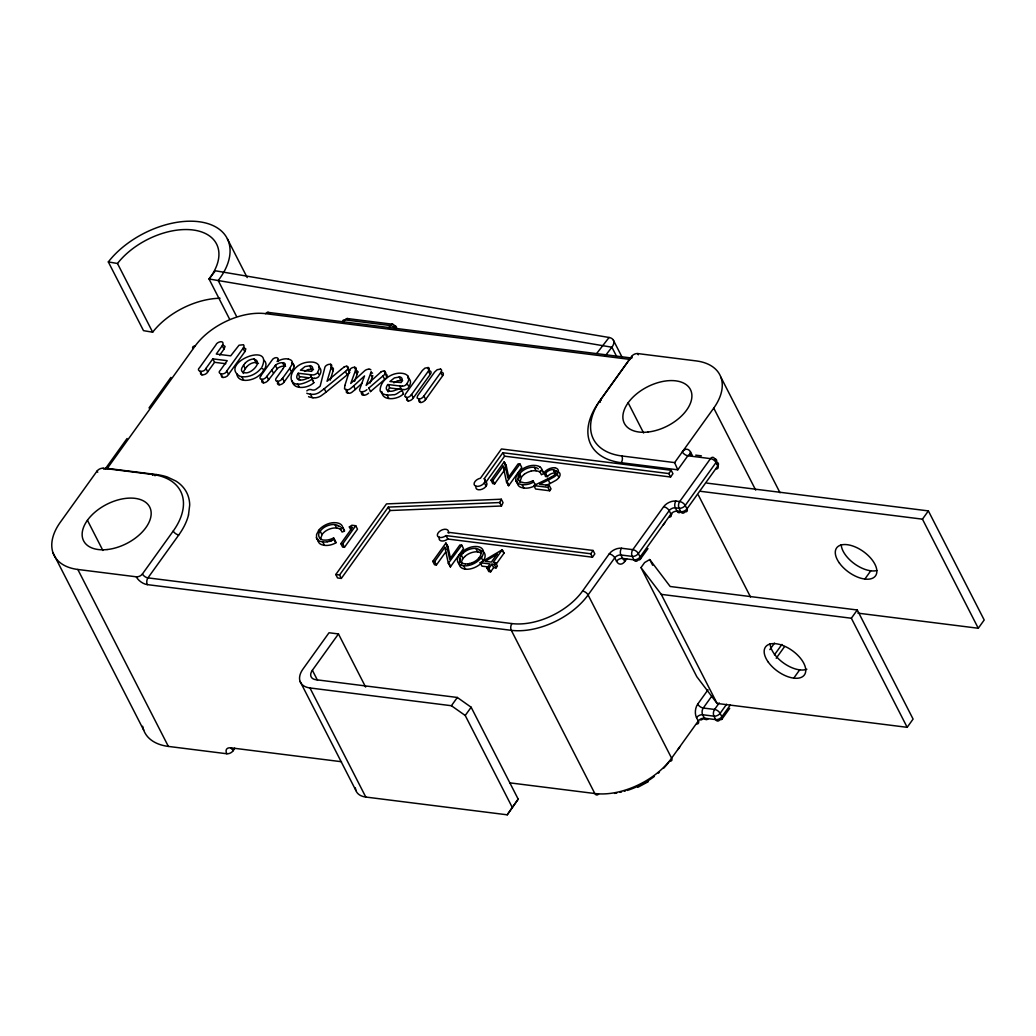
<?xml version="1.0" encoding="UTF-8"?>
<svg xmlns="http://www.w3.org/2000/svg" width="1036" height="1036" viewBox="0 0 1036 1036"><rect width="100%" height="100%" fill="white"/><g stroke="black" fill="none" stroke-linecap="round" stroke-linejoin="round"><path stroke-width="1.5" d="M292.333 362.911L294.094 366.291M236.726 373.685C237.943 383.877 253.198 380.639 258.754 375.718C261.253 373.918 266.679 368.661 261.033 368.324C259.298 370.525 257.135 372.39 254.726 373.815C250.388 376.405 245.053 377.557 240.08 376.379C218.13 363.506 274.126 340.637 261.901 367.158M318.065 539.264L318.259 541.336A11.525 6.825 -27.1 0 0 318.453 541.867L318.648 542.255A11.875 7.032 -27.1 0 0 319.062 542.89L319.36 543.214A12.16 7.2 -27.1 0 0 320.137 543.887L320.241 543.952A12.717 7.537 -27.1 0 0 320.707 544.224L321.212 544.483A11.966 7.084 -27.1 0 0 321.782 544.703L323.569 545.182A13.364 7.912 -27.1 0 0 323.97 545.247L325.006 545.376A13.869 8.21 -27.1 0 0 325.628 545.415L326.262 545.441A14.193 8.405 -27.1 0 0 328.567 545.299L328.943 545.247A13.274 7.861 -27.1 0 0 330.911 544.832L331.378 544.703A12.833 7.589 -27.1 0 0 333.152 544.107L333.605 543.926A13.131 7.77 -27.1 0 0 335.69 542.942L333.618 537.917L336.221 542.644M292.152 380.73C293.175 390.507 308.832 388.241 313.908 382.556M294.056 366.848L294.017 367.081A6.281 3.717 -27.1 0 1 293.926 367.508L291.621 371.6M292.281 363.481L292.256 363.675A6.281 3.717 -27.1 0 1 292.165 364.076L289.86 368.168M517.482 481.623L517.637 484.058A11.525 6.825 -27.1 0 0 517.832 484.589L518.013 484.977A11.875 7.032 -27.1 0 0 518.44 485.612L518.725 485.936A12.16 7.2 -27.1 0 0 519.515 486.609L519.606 486.674A12.717 7.537 -27.1 0 0 520.085 486.946L520.59 487.205A11.966 7.084 -27.1 0 0 521.16 487.425L522.947 487.904A13.364 7.912 -27.1 0 0 523.348 487.969L524.384 488.098A13.869 8.21 -27.1 0 0 525.006 488.137L525.64 488.163A14.193 8.405 -27.1 0 0 527.946 488.021L528.308 487.969A13.274 7.861 -27.1 0 0 530.29 487.555L530.756 487.425A12.833 7.589 -27.1 0 0 532.53 486.829L532.983 486.648A13.131 7.77 -27.1 0 0 535.068 485.651M355.957 368.777L355.387 370.797M357.718 372.144L357.07 374.449M381.766 391.491C381.883 401.748 398.394 399.624 403.431 393.797M188.487 514.97L189.705 505.011A76.625 45.364 -27.1 0 0 175.887 481.041L167.288 476.987A76.625 45.364 -27.1 0 0 156.255 474.54M371.212 371.548L370.538 373.633M346.283 390.08L346.464 392.605L349.158 393.279A3.807 2.253 -27.1 0 0 350.31 393.071L350.362 393.045A3.004 1.774 -27.1 0 0 351.45 392.553L351.554 392.489A6.98 4.131 -27.1 0 0 352.046 392.152L354.998 389.73M221.225 375.382C220.746 379.176 227.596 377.272 228.567 374.372L244.833 351.735L243.071 348.29L226.78 370.992L228.567 374.372M372.805 375.576L372.39 376.819M344.858 385.509L344.509 388.888L347.397 389.847A3.807 2.253 -27.1 0 0 348.549 389.627L348.601 389.614A3.004 1.774 -27.1 0 0 349.702 389.122L349.792 389.057A6.98 4.131 -27.1 0 0 350.285 388.72L353.237 386.298M330.484 364.18A3.807 2.253 -27.1 0 1 331.701 365.799L327.039 381.313L340.961 369.502M333.1 370.784L333.385 369.256A3.807 2.253 -27.1 0 0 332.245 367.625M330.212 380.16L333.048 370.953L331.3 367.482M344.871 385.47L349.767 369.943A5.284 3.134 -27.1 0 1 349.974 369.528L350.272 369.088A3.354 1.981 -27.1 0 1 354.195 367.353L354.765 367.391M278.244 359.647L278.257 359.621A4.312 2.551 -27.1 0 1 277.946 360.308L277.117 361.525L278.736 360.683A11.784 6.98 -27.1 0 1 286.726 358.819L288.487 359.103M284.835 365.41L284.822 365.475A9.194 5.439 -27.1 0 1 284.486 366.304L283.048 368.635M361.603 392.139L361.409 392.812A5.271 3.121 -27.1 0 0 361.357 393.356L361.357 393.486M517.845 480.199L518.22 476.534L519.8 473.633A10.632 6.294 -27.1 0 1 520.37 472.921L520.538 472.727A10.736 6.358 -27.1 0 1 522.351 471.03L522.494 470.927A10.995 6.514 -27.1 0 1 529.344 467.702L529.797 467.586A11.81 6.993 -27.1 0 1 532.776 467.262L533.19 467.262A11.008 6.514 -27.1 0 1 533.993 467.314L535.211 467.508A11.525 6.825 -27.1 0 1 536.026 467.702L536.933 468.039A11.784 6.98 -27.1 0 1 537.943 468.622L538.319 468.92M354.519 381.403L357.057 374.501L355.309 371.017L350.738 383.475L364.97 370.525A4.04 2.396 -27.1 0 1 368.971 369.243M200.557 372.442C199.339 376.444 206.669 374.954 207.666 371.924M370.046 383.087L372.209 377.324L370.448 373.892L366.135 385.418L380.678 372.248M388.422 389.95L388.617 389.484A9.596 5.685 -27.1 0 1 389.096 388.578C390.468 387.309 387.658 383.437 387.412 385.029A9.596 5.685 -27.1 0 0 386.855 386.052L386.661 386.506A8.923 5.284 -27.1 0 0 386.311 388.474A7.084 4.196 -27.1 0 0 388.927 391.09L389.419 391.168M406.721 398.355L406.682 400.09L408.313 400.79M419.062 399.818L418.971 401.605L420.616 402.344M501.45 505.995L499.689 502.551L501.295 499.222L386.48 503.897L335.793 574.514L337.542 577.958L341.323 578.425L390.054 510.528L501.45 505.995L503.043 502.654L501.295 499.222M518.298 479.111L519.541 477.039L518.104 473.18M384.952 379.228L386.441 377.881A6.371 3.768 -27.1 0 0 386.816 377.467L385.509 373.452A3.393 2.007 -27.1 0 0 385.806 372.675M385.47 373.504L384.032 371.069A3.315 1.955 -27.1 0 0 380.639 372.222M260.645 376.042L271.95 360.269C273.439 357.161 279.642 356.112 278.153 361.007M428.593 370.771L430.031 374.682L413.04 398.329M423.62 396.387L440.896 372.312M442.657 375.744L440.611 372.753M430.29 374.307L430.316 374.255A4.222 2.499 -27.1 0 0 429.888 370.849M312.134 379.15L313.804 382.711M557.303 473.879L556.798 474.553A8.236 4.882 -27.1 0 1 554.234 476.845L549.287 479.577M559.103 477.246L558.598 477.933A8.236 4.882 -27.1 0 1 555.995 480.277L551.1 482.983M318.609 366.873A13.856 8.197 -27.1 0 1 319.438 367.521L319.476 367.573A12.587 7.459 -27.1 0 1 320.072 368.246L320.292 368.583A12.432 7.369 -27.1 0 1 319.373 375.42L317.651 371.989A12.432 7.369 -27.1 0 0 318.596 365.112L318.311 364.814A12.587 7.459 -27.1 0 0 317.767 364.18L317.663 364.089A13.856 8.197 -27.1 0 0 316.226 363.092A14.595 8.638 -27.1 0 0 314.646 362.496L314.076 362.354A15.669 9.272 -27.1 0 0 313.053 362.147C286.609 359.609 281.481 397.448 312.056 379.254M406.423 384.226L407.187 383.229A12.432 7.369 -27.1 0 0 408.119 376.353L407.847 376.055M317.133 373.077A4.222 2.499 -27.1 0 1 312.678 374.954L298.238 373.245L297.811 373.905A9.596 5.685 -27.1 0 0 297.319 374.812L297.164 375.174A8.923 5.284 -27.1 0 0 296.788 377.233L296.788 377.272A7.084 4.196 -27.1 0 0 299.391 379.849L299.974 379.94M298.238 373.245L299.611 377.285A9.596 5.685 -27.1 0 0 299.08 378.244L298.886 378.71A8.923 5.284 -27.1 0 0 298.601 379.681M244.975 351.528L245.83 348.912L243.965 347.785M428.269 371.251L411.318 394.845M461.124 555.4L461.512 554.83A10.334 6.112 -27.1 0 1 463.014 553.172M555.296 473.853L554.972 474.281A6.255 3.704 -27.1 0 1 552.823 476.159L551.45 476.974M243.175 348.135L244.12 346.076L243.525 344.742L239.044 345.208L230.704 355.853L216.278 354.04L222.248 345.726L224.009 349.158L219.749 355.102M459.207 555.244L459.686 554.545A13.079 7.744 -27.1 0 1 460.398 553.677L460.606 553.444M481.585 557.148L481.144 557.769A13.869 8.21 -27.1 0 1 463.973 565.837M483.333 560.593L482.802 561.331M355.374 787.878A23.945 14.18 -27.1 0 0 365.786 797.047L507.226 814.814L518.181 799.144L471.147 707.238L457.329 697.461L315.889 679.707A11.979 7.084 -27.1 0 1 312.38 670.266L338.461 633.941L365.63 687.049M518.181 799.144L507.226 814.814M222.287 345.674C225.628 339.523 216.912 341.556 215.915 344.884L199.663 367.534C195.169 371.38 204.079 373.258 205.944 368.44M224.087 349.054L225.058 346.425L223.258 345.182M263.662 370.603C266.006 367.689 267.521 362.393 263.623 360.062M340.702 529.629L340.326 529.344A11.784 6.98 -27.1 0 0 339.316 528.761L338.409 528.425A11.525 6.825 -27.1 0 0 337.594 528.218L336.454 528.036A11.008 6.514 -27.1 0 0 335.573 527.984L335.159 527.971A11.81 6.993 -27.1 0 0 332.18 528.295L331.727 528.399A10.995 6.514 -27.1 0 0 324.851 531.623L324.734 531.753A10.736 6.358 -27.1 0 0 322.921 533.449L322.753 533.631A10.632 6.294 -27.1 0 0 322.17 534.356L320.383 539.199M464.775 556.604A10.334 6.112 -27.1 0 0 463.273 558.274L462.872 558.831A11.254 6.656 -27.1 0 0 461.732 564.141M338.94 526.197L338.565 525.899A11.784 6.98 -27.1 0 0 337.555 525.33L336.648 524.98A11.525 6.825 -27.1 0 0 335.832 524.786L334.615 524.605A11.008 6.514 -27.1 0 0 333.812 524.54L333.398 524.54A11.81 6.993 -27.1 0 0 330.419 524.863L329.966 524.967A10.995 6.514 -27.1 0 0 323.09 528.179L322.973 528.308A10.736 6.358 -27.1 0 0 321.16 530.005L321.056 530.134A10.632 6.294 -27.1 0 0 320.422 530.911C316.304 534.641 319.787 540.792 324.941 540.093A11.176 6.617 -27.1 0 0 326.068 540.106L327.156 540.015A11.292 6.682 -27.1 0 0 329.474 539.575L331.481 538.901A11.979 7.097 -27.1 0 0 332.491 538.461L333.45 537.995M524.255 474.358L524.177 474.41A10.736 6.358 -27.1 0 0 522.299 476.171L522.131 476.353A10.632 6.294 -27.1 0 0 521.548 477.078L519.8 482.258M244.859 363.429L242.048 367.586A7.848 4.649 -27.1 0 0 244.004 372.753M246.62 366.873L243.758 371.134A7.848 4.649 -27.1 0 0 243.292 373.491M517.832 473.543L515.915 477.298L515.876 480.626A11.525 6.825 -27.1 0 0 516.07 481.157L516.265 481.546A11.875 7.032 -27.1 0 0 516.679 482.18L516.977 482.504A12.16 7.2 -27.1 0 0 517.754 483.164L517.858 483.229A12.717 7.537 -27.1 0 0 518.324 483.514L518.842 483.773A11.966 7.084 -27.1 0 0 519.399 483.993L521.186 484.472A13.364 7.912 -27.1 0 0 521.587 484.537L522.623 484.667A13.869 8.21 -27.1 0 0 523.245 484.706L523.879 484.719A14.193 8.405 -27.1 0 0 526.184 484.576L526.56 484.524A13.274 7.861 -27.1 0 0 528.528 484.123L528.995 483.993A12.833 7.589 -27.1 0 0 530.769 483.398L531.222 483.203A13.131 7.77 -27.1 0 0 533.307 482.219L532.996 480.639L535.599 485.366L534.744 484.084M152.836 475.278A4.792 2.914 -82.8 0 1 152.214 474.41L103.173 468.246A4.792 2.836 -27.1 0 0 97.034 471.082L60.295 522.274A59.868 35.444 -27.1 0 0 77.817 569.463L168.363 746.412L226.832 753.755A4.792 2.836 -27.1 0 0 232.97 750.932L234.835 748.329M105.154 469.062L127.078 438.513M149.003 407.964L170.927 377.415M269.477 313.325A4.792 2.914 -82.8 0 0 265.63 313.662A55.076 32.608 -27.1 0 0 195.001 346.192L107.304 468.389A4.792 2.914 -82.8 0 1 106.928 468.842M226.742 371.043C224.89 375.835 215.98 374.022 220.409 370.189L227.234 360.683L212.807 358.87L205.983 368.389L207.705 371.872L214.569 362.315L225.796 363.714M261.745 379.448A4.235 2.512 -27.1 0 0 266.537 376.754L275.783 364.944M268.324 380.186L277.531 368.376A6.747 3.989 -27.1 0 1 283.916 366.148L284.667 366.265M282.996 368.712L276.379 377.972A4.196 2.486 -27.1 0 0 276.884 381.326M282.271 378.723L289.679 368.427L291.427 371.872L283.993 382.206A4.157 2.46 -27.1 0 1 279.267 384.861M77.817 569.463L136.273 576.806A4.792 2.836 -27.1 0 0 142.424 573.983L173.232 531.041A71.834 42.528 -27.1 0 0 152.214 474.41M188.513 514.983A76.625 45.364 -27.1 0 1 178.775 534.977L147.954 577.881A4.792 2.914 -82.8 0 0 147.332 584.628L511.305 630.328A59.868 35.444 -27.1 0 0 588.085 594.962L614.749 557.808A4.792 2.836 -27.1 0 1 620.888 554.985L632.206 556.397A4.792 2.836 -27.1 0 0 638.344 553.574L669.165 510.644A4.792 2.836 -27.1 0 1 675.304 507.808L679.072 508.287A4.792 2.836 -27.1 0 0 685.21 505.464L716.031 462.522A4.792 2.836 -27.1 0 0 714.633 458.754A4.792 2.914 -82.8 0 0 710.502 458.624L687.865 455.775A4.792 2.538 35.7 0 1 682.335 451.864A9.583 5.827 -82.8 0 1 690.598 452.136L692.359 455.568M343.227 322.416L345.053 319.865A4.792 2.914 -82.8 0 1 348.899 319.515M388.487 328.101L390.313 325.537A4.792 2.914 -82.8 0 1 394.444 325.68A4.792 2.836 -27.1 0 1 396.166 328.956M425.42 399.779L442.333 376.236M349.352 526.948L351.903 525.239L355.736 525.718L357.498 529.163L344.457 547.319L342.605 547.086L340.844 543.654L352.538 527.35L349.352 526.948L351.113 530.393M340.844 543.654L342.709 543.887L355.736 525.718M335.793 574.514L339.562 574.993L388.293 507.096L499.689 502.551M484.252 478.671L502.861 452.732L668.816 473.569L670.577 477L672.947 473.698L671.186 470.266L501.463 448.964L480.471 478.205A5.983 3.548 -27.1 0 0 474.099 484.291A5.983 3.548 -27.1 0 0 481.546 485.224A5.983 3.548 -27.1 0 0 484.252 478.671L486.001 482.103A5.983 3.548 -27.1 0 1 482.31 489.134A5.983 3.548 -27.1 0 1 476.029 486.272M486.001 482.103L504.623 456.177L670.577 477M445.7 552.046L436.402 565.009L434.537 564.775L432.776 561.344L445.817 543.175L447.966 546.658L450.466 558.313M504.882 469.606L494.638 483.864L492.773 483.631L491.025 480.199L504.053 462.03L506.203 465.514L509.026 478.619M432.776 561.344L434.641 561.577L444.884 547.306L446.05 549.598M491.025 480.199L492.877 480.432L503.12 466.161L504.286 468.453M448.316 563.286L461.771 545.182L463.532 548.614L450.492 566.783L448.316 563.286L444.884 547.306M506.552 482.141L520.007 464.037L521.768 467.469L508.741 485.638L506.552 482.141L503.12 466.161M601.165 400.323A4.792 2.538 35.7 0 0 600.815 399.339L631.623 356.397A4.792 2.836 -27.1 0 1 637.762 353.574L696.231 360.916A59.868 35.444 -27.1 0 1 713.739 408.106L755.71 490.119M691.543 455.231A4.792 2.914 -82.8 0 0 687.865 455.775L677.79 469.813L621.224 462.703A76.625 45.364 -27.1 0 1 598.795 402.292L629.603 359.362A4.792 2.914 -82.8 0 1 631.468 358.055M495.907 564.503L504.027 553.185L502.266 549.753L493.24 562.328L495.635 562.626L497.397 566.07L496.063 567.922L493.667 567.624L490.65 571.82L488.798 571.587L487.037 568.155L490.041 563.96L480.199 562.729L481.96 566.161L488.992 567.042M487.037 568.155L488.901 568.388L491.906 564.193L494.301 564.49L496.063 567.922M533.838 485.573L547.927 487.347L549.274 485.483L551.022 488.914L549.689 490.779L535.599 489.005L533.838 485.573L547.759 478.826M494.301 564.49L495.635 562.626M338.461 633.941L329.021 632.75L302.952 669.088A23.945 14.18 -27.1 0 0 309.958 687.956L451.398 705.723L457.329 697.461M512.263 807.407L465.229 715.487L471.147 707.238M593.071 550.453L448.407 532.297A5.983 3.548 -27.1 0 0 442.346 529.784A5.983 3.548 -27.1 0 0 437.671 536.298A5.983 3.548 -27.1 0 0 446.037 535.599L590.701 553.768L593.071 550.453L594.832 553.897L592.462 557.2L447.798 539.031A5.983 3.548 -27.1 0 1 441.258 540.896A5.983 3.548 -27.1 0 1 439.419 537.14M142.424 573.983A4.792 2.538 35.7 0 0 147.954 577.881L511.926 623.581A55.076 32.608 -27.1 0 0 582.556 591.051L609.22 553.897A9.583 5.672 -27.1 0 1 621.509 548.238L632.815 549.663A4.792 2.538 35.7 0 1 638.344 553.574L640.106 557.005A4.792 2.538 35.7 0 1 638.098 559.971A4.792 2.914 -82.8 0 1 633.967 559.841L622.649 558.417A4.792 2.836 -27.1 0 0 616.511 561.253L614.749 557.808A4.792 2.538 35.7 0 0 609.22 553.897M600.815 399.339A71.834 42.528 -27.1 0 0 621.833 455.969L674.63 462.6L713.739 408.106M668.816 473.569L671.186 470.266M716.316 468.958A4.792 2.538 35.7 0 0 717.793 465.967L716.031 462.522A4.792 2.538 35.7 0 0 710.502 458.624L679.681 501.553A4.792 2.914 -82.8 0 0 679.072 508.287L680.833 511.719A4.792 2.836 -27.1 0 0 686.972 508.896L685.21 505.464A4.792 2.538 35.7 0 0 679.681 501.553L675.912 501.074A9.583 5.672 -27.1 0 0 663.636 506.733L632.815 549.663A4.792 2.914 -82.8 0 0 632.206 556.397L633.967 559.841A4.792 2.836 -27.1 0 0 640.106 557.005L670.914 514.076A4.792 2.836 -27.1 0 1 677.065 511.253L680.833 511.719A4.792 2.914 -82.8 0 0 684.964 511.862A4.792 2.538 35.7 0 0 686.972 508.896L717.793 465.967A4.792 2.836 -27.1 0 0 716.381 462.185A4.792 2.914 -82.8 0 1 716.86 463.675M616.511 561.253A9.583 5.827 -82.8 0 0 624.76 561.512L626.638 558.909M663.299 524.851L665.177 522.248M640.248 559.298L647.953 548.562M640.986 567.611L644.599 562.574L649.727 559.531L670.175 586.493L857.264 609.984L913.092 719.075L907.173 727.324L717.093 703.457L696.801 676.702L640.986 567.611L661.266 594.366L717.093 703.457M696.801 724.009A4.792 2.538 35.7 0 0 698.264 721.017L696.503 717.585A9.583 5.827 -82.8 0 1 697.733 704.104L708.015 689.782M711.68 696.296L703.263 708.015A4.792 2.914 -82.8 0 0 702.654 714.749L704.402 718.194A4.792 2.914 -82.8 0 0 708.158 718.777M677.868 749.598L679.707 747.034M719.243 702.926L714.581 709.44A4.792 2.914 -82.8 0 0 713.959 716.174L715.721 719.606A4.792 2.914 -82.8 0 0 719.852 719.748A4.792 2.538 35.7 0 0 721.859 716.782L730.263 705.076M726.637 704.234L720.111 713.338A4.792 2.836 -27.1 0 1 713.959 716.174L702.654 714.749A4.792 2.836 -27.1 0 0 696.503 717.585M769.852 649.611L774.514 643.11M722.001 719.075L729.707 708.339M774.449 654.817L781.921 644.418M776.197 658.261L784.602 646.555M793.757 678.127L799.675 669.865M864.866 579.046L870.784 570.797M661.266 594.366L851.346 618.233L857.264 609.984M700.958 491.362L922.454 519.165L928.373 510.903L984.2 619.994L978.269 628.256L857.899 613.144M266.861 376.379L268.648 379.759M411.577 394.509L413.364 397.889M318.725 530.458L316.602 534.369L316.498 537.904A11.525 6.825 -27.1 0 0 316.692 538.435L316.886 538.824A11.875 7.032 -27.1 0 0 317.301 539.458L317.599 539.782A12.16 7.2 -27.1 0 0 318.376 540.442L318.479 540.507A12.717 7.537 -27.1 0 0 318.946 540.792L319.464 541.051A11.966 7.084 -27.1 0 0 320.02 541.271L321.808 541.75A13.364 7.912 -27.1 0 0 322.209 541.815L323.245 541.945A13.869 8.21 -27.1 0 0 323.867 541.983L324.501 542.009A14.193 8.405 -27.1 0 0 326.806 541.854L327.182 541.802M282.556 378.347L284.356 381.74M557.122 474.125L558.922 477.518M596.891 353.237L609.077 337.477L215.384 270.797L209.039 278.982L229.552 319.075M605.063 356.047L611.9 347.215A11.979 7.084 -27.1 0 0 609.077 337.477M539.614 466.718L539.497 466.64A13.274 7.861 -27.1 0 1 541.698 468.932L541.737 469.049A11.759 6.954 -27.1 0 1 542.035 470.072L545.674 476.21A8.793 5.206 -27.1 0 1 546.257 475.511M385.275 373.776L385.055 374.035A6.371 3.768 -27.1 0 1 384.719 374.41L368.648 388.215M554.61 467.702A8.793 5.206 -27.1 0 0 543.913 472.779L545.726 473.089A6.358 3.768 -27.1 0 1 553.224 469.502M545.415 476.534L547.487 476.534A6.358 3.768 -27.1 0 1 554.985 472.934M478.58 558.391L478.697 558.262A10.515 6.229 -27.1 0 0 479.267 557.549L479.655 557.018A10.36 6.138 -27.1 0 0 480.108 556.306L480.212 556.112A10.567 6.255 -27.1 0 0 480.898 551.942A10.865 6.436 -27.1 0 0 480.354 550.815L480.315 550.776A11.966 7.084 -27.1 0 0 479.797 550.168L479.577 549.974A12.108 7.161 -27.1 0 0 478.723 549.365L478.567 549.274A11.046 6.54 -27.1 0 0 477.298 548.756L476.961 548.666A10.399 6.151 -27.1 0 0 476.184 548.51L475.666 548.445A10.127 5.996 -27.1 0 0 474.747 548.394L474.514 548.394A10.761 6.371 -27.1 0 0 472.895 548.497L472.558 548.549A11.784 6.98 -27.1 0 0 467.301 550.194L467.223 550.245A10.813 6.397 -27.1 0 0 463.157 553.017L463.092 553.082M245.014 363.26L246.205 362.147A7.55 4.468 -27.1 0 1 253.949 359.026M246.775 366.705L247.967 365.579A7.55 4.468 -27.1 0 1 255.711 362.47M347.837 369.204L347.086 369.93M349.533 372.688L348.523 373.672M346.671 370.318L345.597 371.276M348.381 373.802L347.41 374.669M464.853 556.513L464.918 556.462A10.813 6.397 -27.1 0 1 468.984 553.677L469.062 553.638A11.784 6.98 -27.1 0 1 474.32 551.994L474.656 551.929A10.761 6.371 -27.1 0 1 476.197 551.825L476.508 551.825A10.127 5.996 -27.1 0 1 477.35 551.877L477.946 551.955A10.399 6.151 -27.1 0 1 478.723 552.11L479.059 552.201A11.046 6.54 -27.1 0 1 480.212 552.654L480.484 552.81A12.108 7.161 -27.1 0 1 481.235 553.328M353.509 386.052L364.53 375.9L359.647 389.406A5.271 3.121 -27.1 0 0 359.596 389.925L359.609 390.054M355.27 389.484L361.94 383.346M659.362 772.312L658.378 773.18M370.409 391.66L384.68 379.448L382.919 376.016M341.012 369.464L343.861 367.223M347.254 374.799L325.874 392.294M366.925 389.653L366.019 390.378A4.196 2.486 -27.1 0 1 362.043 391.686M324.113 388.863L345.402 371.445L347.164 374.877M368.609 393.149L367.689 393.874A4.196 2.486 -27.1 0 1 367.158 394.224L366.705 394.47A4.196 2.486 -27.1 0 1 363.662 395.234M323.53 389.329L319.425 392.333A8.301 4.921 -27.1 0 1 313.39 394.327L312.004 394.353M325.459 392.631L321.056 395.843A8.301 4.921 -27.1 0 1 319.412 396.71L319.088 396.853A8.405 4.973 -27.1 0 1 315.164 397.772L313.766 397.785M393.822 382.828L397.513 380.795L401.152 380.471M698.523 721.613L698.575 721.574A9.674 5.724 -27.1 0 0 697.733 722.299M318.738 387.296L320.15 386.169L324.928 367.197A4.701 2.784 -27.1 0 1 325.136 366.77L325.485 366.252A3.73 2.201 -27.1 0 1 329.565 364.309M318.402 387.555L316.045 389.238A4.027 2.383 -27.1 0 1 315.358 389.614L315.242 389.665A2.966 1.761 -27.1 0 1 313.688 390.08L312.328 389.989A4.455 2.642 -27.1 0 1 311.901 389.873L311.46 389.704A4.053 2.396 -27.1 0 0 310.994 389.575L310.528 389.523A2.978 1.761 -27.1 0 0 306.824 390.883M304.506 371.419L308.055 369.528L311.616 369.23M480.199 562.729L502.266 549.753M334.382 539.251L334.019 539.458A13.131 7.77 -27.1 0 1 327.298 541.776M551.256 477.078L548.135 478.658M637.839 787.308L648.381 781.649M532.828 480.717L531.869 481.183A11.979 7.097 -27.1 0 1 530.859 481.623L528.93 482.271A11.292 6.682 -27.1 0 1 526.534 482.737L525.524 482.828A11.176 6.617 -27.1 0 1 524.32 482.815L520.279 481.818L518.22 479.474M549.274 485.483L539.614 484.265L548.536 479.953M545.713 485.599L550.297 483.385M309.065 377.674L307.627 378.282M398.549 388.94L397.164 389.523M307.42 378.373L304.545 379.448A8.689 5.141 -27.1 0 1 300.699 380.031L300.181 379.966M397.746 389.277L394.068 390.689A8.689 5.141 -27.1 0 1 390.235 391.271L389.458 391.181M331.844 540.494L331.39 540.675A12.833 7.589 -27.1 0 1 329.616 541.271L329.15 541.401M472.338 562.69L472.261 562.729A10.748 6.358 -27.1 0 1 470.888 563.208A11.849 7.019 -27.1 0 1 465.319 563.882M342.709 527.725L344.47 531.157L342.061 532.038L340.3 528.606L342.67 527.415A11.759 6.954 -27.1 0 0 342.411 526.43L342.359 526.327A13.274 7.861 -27.1 0 0 340.235 523.996L340.002 523.853A12.782 7.563 -27.1 0 0 339.096 523.426L337.917 523.063A14.543 8.612 -27.1 0 0 336.92 522.856L335.793 522.727A13.895 8.223 -27.1 0 0 318.518 530.419M541.375 470.15L541.323 470.111A13.274 7.861 -27.1 0 1 543.46 472.377L543.499 472.481A11.759 6.954 -27.1 0 1 543.796 473.517L541.439 474.76L539.665 471.302L542.087 470.435M625.304 791.012L624.332 791.297M621.561 792.009L620.098 792.346M531.105 471.121L531.546 471.017A11.81 6.993 -27.1 0 1 534.537 470.707L534.952 470.707A11.008 6.514 -27.1 0 1 535.754 470.758L536.959 470.94A11.525 6.825 -27.1 0 1 537.788 471.147L538.694 471.484A11.784 6.98 -27.1 0 1 539.704 472.066L540.08 472.351M469.748 563.519L469.308 563.61A10.774 6.371 -27.1 0 1 468.104 563.817L467.858 563.843M314.491 378.295L312.173 378.205M402.201 386.104L399.805 386.001M403.962 389.536L401.554 389.432M261.862 379.189L263.623 382.634M277.57 381.17L279.37 384.602M406.552 397.358L408.029 400.777M418.868 398.899L420.331 402.318M311.59 394.327L310.58 394.237M313.351 397.759L312.341 397.669M361.888 391.75L363.688 395.195M253.872 359.181C263.96 361.409 250.349 375.213 244.341 372.533M255.62 362.626L258.469 363.506M427.868 367.663L424.954 368.13L422.364 370.461L405.244 394.366L404.791 396.374L406.267 397.345M346.646 366.368L347.164 366.446A3.781 2.24 -27.1 0 1 348.083 366.886M369.01 369.179L369.684 369.269A3.976 2.357 -27.1 0 1 370.823 369.748M282.906 362.82L282.193 362.742A6.747 3.989 -27.1 0 0 275.809 364.957M311.396 377.285L311.046 377.246A2.525 1.502 -27.1 0 0 310.36 377.246M385.923 374.514L386.247 374.566A3.393 2.007 -27.1 0 1 387.037 374.89M400.919 388.526L400.543 388.487A2.525 1.502 -27.1 0 0 399.896 388.487M384.226 371.082L384.485 371.121A3.393 2.007 -27.1 0 1 385.275 371.458M309.855 365.799L305.024 366.576L300.44 370.202L311.655 371.341A11.733 6.954 -27.1 0 0 312.108 370.487L312.173 370.344A7.265 4.299 -27.1 0 0 310.062 365.54M399.391 377.039L394.405 377.894L389.912 381.52L401.178 382.582A11.733 6.954 -27.1 0 0 401.644 381.727L401.709 381.585A7.265 4.299 -27.1 0 0 399.598 376.78M464.024 565.76L463.183 565.656M465.643 569.178L464.944 569.088A13.844 8.197 -27.1 0 1 460.683 558.909M556.267 471.302L556.785 471.367A7.964 4.714 -27.1 0 1 559.233 477.246M465.164 563.882L464.633 563.804A11.254 6.656 -27.1 0 1 460.981 555.387M348.601 369.826L348.925 369.878A3.781 2.24 -27.1 0 1 349.844 370.318M407.847 376.055A12.587 7.459 -27.1 0 0 407.303 375.42L407.252 375.382A13.856 8.197 -27.1 0 0 405.749 374.333A14.595 8.638 -27.1 0 0 404.17 373.737L403.509 373.569A15.669 9.272 -27.1 0 0 402.59 373.387C392.398 371.704 379.849 380.173 380.108 390.896C382.271 395.545 388.681 395.351 393.032 394.729C397.371 395.765 402.473 386.545 403.328 393.952M347.254 318.531L392.514 324.216M267.832 312.341L631.805 358.042M265.63 313.662L629.603 359.362A4.792 2.538 35.7 0 0 630.406 359.388M387.775 384.485L399.728 385.988L401.489 389.419M300 376.677L308.974 377.803M389.536 387.917L400 389.238M695.713 455.154L701.372 455.866M706.889 483.1L928.373 510.903M520.007 464.037L518.155 463.804L507.886 478.101L504.441 462.082M506.203 465.514L504.053 462.03M461.771 545.182L459.906 544.949L449.65 559.246L446.205 543.227M504.027 553.185L501.89 549.702M447.966 546.658L445.817 543.175M226.832 753.755A9.583 5.063 35.7 0 1 230.86 747.837L341.491 761.719M509.841 782.853L594.832 793.524A4.792 2.914 -82.8 0 0 598.588 794.12M475.887 548.471L477.648 551.916M338.228 526.236L338.668 526.301A14.543 8.612 -27.1 0 1 339.51 526.456L340.352 526.689M310.424 394.211L312.263 397.656L309.233 396.982A3.445 2.033 -27.1 0 1 308.599 396.633M310.269 394.185L307.472 393.538A3.445 2.033 -27.1 0 1 306.837 393.201M479.176 550.077L479.461 550.129A13.895 8.223 -27.1 0 1 483.229 560.929A13.895 8.223 -27.1 0 1 465.811 569.204M363.273 395.156L363.001 395.105A4.235 2.512 -27.1 0 1 361.771 394.599M220.046 298.251A59.868 35.444 -27.1 0 0 152.655 332.193L143.499 330.652L108.327 261.927L117.482 263.481A59.868 35.444 -27.1 0 1 194.962 230.264A59.868 35.444 -27.1 0 1 209.039 278.982L611.9 347.215L617.029 357.239M418.531 398.873L417.107 397.941L417.573 395.869L434.628 372.053L437.218 369.697L440.183 369.217M330.354 364.322L331.883 367.728M371.406 372.701L371.445 372.701A3.976 2.357 -27.1 0 1 372.584 373.18M539.497 466.64L539.38 466.576A12.782 7.563 -27.1 0 0 538.474 466.148L537.127 465.747A14.543 8.612 -27.1 0 0 536.298 465.578L535.172 465.449A13.895 8.223 -27.1 0 0 517.896 473.141M451.398 705.723L465.229 715.487M922.454 519.165L978.269 628.256M851.346 618.233L907.173 727.324M720.888 377.195L780.03 492.773M714.633 458.754L715.798 461.046M698.355 495.053L750.504 596.969M613.429 340.287L622.222 357.459M628.153 402.771L643.615 432.983M649.727 559.531L652.667 565.267M553.341 469.748L555.102 473.18M590.701 553.768L592.462 557.2M545.519 473.335L547.28 476.767M548.29 480.069L550.051 483.501M547.927 487.347L549.689 490.779M534.304 467.353L536.065 470.784M519.593 473.905L521.354 477.337M522.079 484.602L523.84 488.034M502.861 452.732L504.623 456.177M515.811 480.354L517.56 483.786M506.98 482.193L508.741 485.638M492.877 480.432L494.638 483.864M427.596 367.612L428.774 369.904M484.356 482.815L486.117 486.247M394.444 325.68L395.894 328.516M423.918 395.998L425.679 399.443M407.006 383.501L408.935 386.661A12.432 7.369 -27.1 0 0 409.88 379.785L409.596 379.487A12.587 7.459 -27.1 0 0 409.065 378.865L408.961 378.762A13.856 8.197 -27.1 0 0 407.653 377.842M399.171 377.013L400.932 380.445M491.906 564.193L493.667 567.624M400.738 388.5L401.903 390.792M488.901 568.388L490.65 571.82M481.326 557.523L483.087 560.955M387.024 394.923L388.785 398.355M461.318 555.102L463.079 558.534M463.597 565.721L465.358 569.152M446.037 535.599L447.798 539.031M368.803 388.086L370.564 391.517M354.467 367.34L356.229 370.784M448.743 563.338L450.492 566.783M346.956 366.407L348.135 368.699M349.702 372.533L348.057 368.907A3.652 2.163 -27.1 0 0 348.446 367.884M353.639 385.923L355.4 389.368M434.641 561.577L436.402 565.009M346.27 389.808L348.031 393.24M388.293 507.096L390.054 510.528M324.281 388.733L326.042 392.165M309.635 365.773L311.396 369.204M310.204 374.747L311.953 378.179M311.201 377.259L312.963 380.691M227.415 238.927L247.203 277.583M297.487 383.683L299.249 387.114M282.608 362.781L284.369 366.213M275.304 365.307L277.052 368.751M271.665 369.684L273.426 373.115M236.506 316.33L218.195 280.536A71.834 42.528 -27.1 0 0 201.308 222.067A71.834 42.528 -27.1 0 0 108.327 261.927M254.377 359.233L256.138 362.665M334.939 524.63L336.687 528.075M342.709 543.887L344.457 547.319M243.447 365.164L245.208 368.596M241.841 376.69L243.602 380.134M320.215 531.183L321.976 534.615M322.701 541.88L324.462 545.324M339.562 574.993L341.323 578.425M316.433 537.632L318.194 541.064M221.056 374.087L222.818 377.518M212.807 358.87L214.569 362.315M200.259 371.471L202.02 374.915M117.482 263.481L152.655 332.193M312.38 670.266L317.521 680.315M309.958 687.956L365.786 797.047M300.103 681.455L355.918 790.546M87.425 520.279L102.888 550.479M53.16 553.185L143.706 730.134M674.63 462.6L677.79 469.813M507.692 482.672L508.313 485.586M449.443 563.817L450.077 566.718M344.457 531.028L344.431 530.846A11.759 6.954 -27.1 0 0 344.172 529.875L344.094 529.707A13.274 7.861 -27.1 0 0 342.385 527.687M388.086 391.906L388.086 391.945A8.923 5.284 -27.1 0 1 388.422 389.95M401.359 380.212A7.265 4.299 -27.1 0 1 402.654 380.678M311.823 368.971A7.265 4.299 -27.1 0 1 313.532 369.71M478.684 558.339A10.865 6.436 -27.1 0 1 472.455 562.613M395.545 328.93A4.792 2.538 35.7 0 0 390.313 325.537L345.053 319.865A4.792 2.538 35.7 0 0 342.657 321.6M423.543 396.425A4.273 2.525 -27.1 0 1 418.738 399.171M440.43 368.958A4.222 2.499 -27.1 0 1 440.857 372.312M411.24 394.884A4.273 2.525 -27.1 0 1 406.436 397.63M428.127 367.417A4.222 2.499 -27.1 0 1 428.554 370.758M406.669 384.317A4.222 2.499 -27.1 0 1 402.201 386.195M288.409 359.194A9.596 5.685 -27.1 0 1 292.476 362.807M282.168 378.762A4.157 2.46 -27.1 0 1 277.506 381.416M283.048 362.626A5.245 3.108 -27.1 0 1 285.211 365.281M261.124 379.357A4.17 2.46 -27.1 0 1 260.709 376.055M553.522 469.839A5.543 3.276 -27.1 0 1 555.387 473.853M555.063 467.871A7.964 4.714 -27.1 0 1 557.472 473.815M675.912 501.074A4.792 2.914 -82.8 0 0 675.304 507.808L677.065 511.253A4.792 2.914 -82.8 0 0 680.199 512.354M669.696 517.055A4.792 2.538 35.7 0 0 670.914 514.076L669.165 510.644A4.792 2.538 35.7 0 0 663.636 506.733M463.157 565.682A13.844 8.197 -27.1 0 1 459.09 555.231M481.701 557.161A13.895 8.223 -27.1 0 0 477.764 546.607L476.767 546.555A12.38 7.33 -27.1 0 0 475.744 546.503L475.459 546.503A13.455 7.964 -27.1 0 0 465.928 549.235A14.193 8.405 -27.1 0 0 462.263 551.825L462.185 551.89A13.895 8.223 -27.1 0 0 460.631 553.444M343.952 367.094A3.237 1.917 -27.1 0 1 346.697 366.304M356.112 368.311A3.16 1.865 -27.1 0 1 356.151 368.622M354.817 367.327A3.16 1.865 -27.1 0 1 355.788 367.754M361.124 391.712A4.235 2.512 -27.1 0 1 360.01 391.155M670.499 515.255A9.583 5.672 -27.1 0 1 671.924 514.115M678.075 511.499A9.583 5.672 -27.1 0 1 678.93 511.383M442.191 372.39A4.222 2.499 -27.1 0 1 442.618 375.744M425.304 399.87A4.273 2.525 -27.1 0 1 420.499 402.603M413.001 398.316A4.273 2.525 -27.1 0 1 408.197 401.061M408.417 387.749A4.222 2.499 -27.1 0 1 403.962 389.64M262.885 382.789A4.17 2.46 -27.1 0 1 262.173 379.927M268.285 380.186A4.235 2.512 -27.1 0 1 263.507 382.893M284.809 366.071A5.245 3.108 -27.1 0 1 285.586 366.265M278.632 384.77A4.196 2.486 -27.1 0 1 277.933 381.766M291.595 362.988A9.596 5.685 -27.1 0 1 294.237 366.252M448.005 532.776A5.983 3.548 -27.1 0 1 448.873 533.074M553.923 471.289A8.793 5.206 -27.1 0 1 556.371 471.134M555.283 473.271A5.543 3.276 -27.1 0 1 555.775 473.361M524.229 474.346A10.995 6.514 -27.1 0 1 531.105 471.147M621.509 548.238A4.792 2.914 -82.8 0 0 620.888 554.985L622.649 558.417A4.792 2.914 -82.8 0 0 626.404 559M318.894 376.508A4.222 2.499 -27.1 0 1 314.439 378.399M387.568 376.107A3.393 2.007 -27.1 0 1 387.309 376.884M357.873 371.743A3.16 1.865 -27.1 0 1 357.912 372.066M356.578 370.771A3.16 1.865 -27.1 0 1 357.55 371.186M806.85 669.243A23.945 12.665 35.7 0 1 784.122 663.416A23.945 12.665 35.7 0 1 770.098 643.783M631.623 356.397A4.792 2.538 35.7 0 1 631.973 357.394M600.44 402.072A4.792 2.538 35.7 0 1 598.795 402.292M621.833 455.969A4.792 2.914 -82.8 0 1 621.224 462.703M103.807 469.114A4.792 2.914 -82.8 0 1 103.173 468.246M105.335 468.842A4.792 2.538 35.7 0 1 107.304 468.389L156.332 474.54A4.792 2.914 -82.8 0 1 154.921 475.731M192.774 348.653A4.792 2.538 35.7 0 1 195.001 346.192M511.926 623.581A4.792 2.914 -82.8 0 0 511.305 630.328L594.832 793.524A59.868 35.444 -27.1 0 0 671.6 758.171L698.264 721.017A4.792 2.836 -27.1 0 1 704.402 718.194L715.721 719.606A4.792 2.836 -27.1 0 0 721.859 716.782L720.111 713.338A4.792 2.538 35.7 0 0 714.581 709.44L703.263 708.015A4.792 2.538 35.7 0 1 697.733 704.104M582.556 591.051A4.792 2.538 35.7 0 1 588.085 594.962L671.6 758.171A4.792 2.538 35.7 0 1 669.865 761.162M178.762 534.952A4.792 2.538 35.7 0 1 173.232 531.041M637.762 353.574A9.583 5.063 35.7 0 1 638.28 354.804M876.948 570.512A23.945 12.665 35.7 0 1 854.519 563.83A23.945 12.665 35.7 0 1 841.206 544.716M624.76 561.512A4.792 2.538 35.7 0 1 624.954 558.883M690.598 455.374A4.792 2.836 -27.1 0 1 690.598 452.136M147.332 584.628A9.583 5.063 35.7 0 1 136.273 576.806M97.76 472.222A9.583 5.827 -82.8 0 1 97.034 471.082M168.363 746.412A59.868 35.444 -27.1 0 1 142.657 726.249M234.615 748.419A4.792 2.914 -82.8 0 1 230.86 747.837M232.97 750.932A4.792 2.538 35.7 0 1 232.893 748.562M700.828 720.059A9.57 5.672 -27.1 0 1 705.335 718.453M668.906 762.056A55.025 32.569 -27.1 0 1 663.506 768.362M654.363 776.417A55.025 32.569 -27.1 0 1 627.272 790.429M616.86 793.019A55.025 32.569 -27.1 0 1 614.555 793.395M497.047 554.208L491.375 562.095L485.198 561.318L497.047 554.208M768.311 662.159A23.945 12.665 35.7 0 0 804.091 675.317A23.945 12.665 35.7 0 0 782.478 645.35A23.945 12.665 35.7 0 0 768.311 662.159M839.419 563.079A23.945 12.665 35.7 0 0 875.2 576.249A23.945 12.665 35.7 0 0 853.586 546.283A23.945 12.665 35.7 0 0 839.419 563.079M647.811 432.051A37.115 21.976 -27.1 0 0 690.895 390.559A37.115 21.976 -27.1 0 0 633.449 396.697A37.115 21.976 -27.1 0 0 647.811 432.051M107.084 549.559A37.115 21.976 -27.1 0 0 150.168 508.067A37.115 21.976 -27.1 0 0 92.722 514.206A37.115 21.976 -27.1 0 0 107.084 549.559"/></g></svg>
